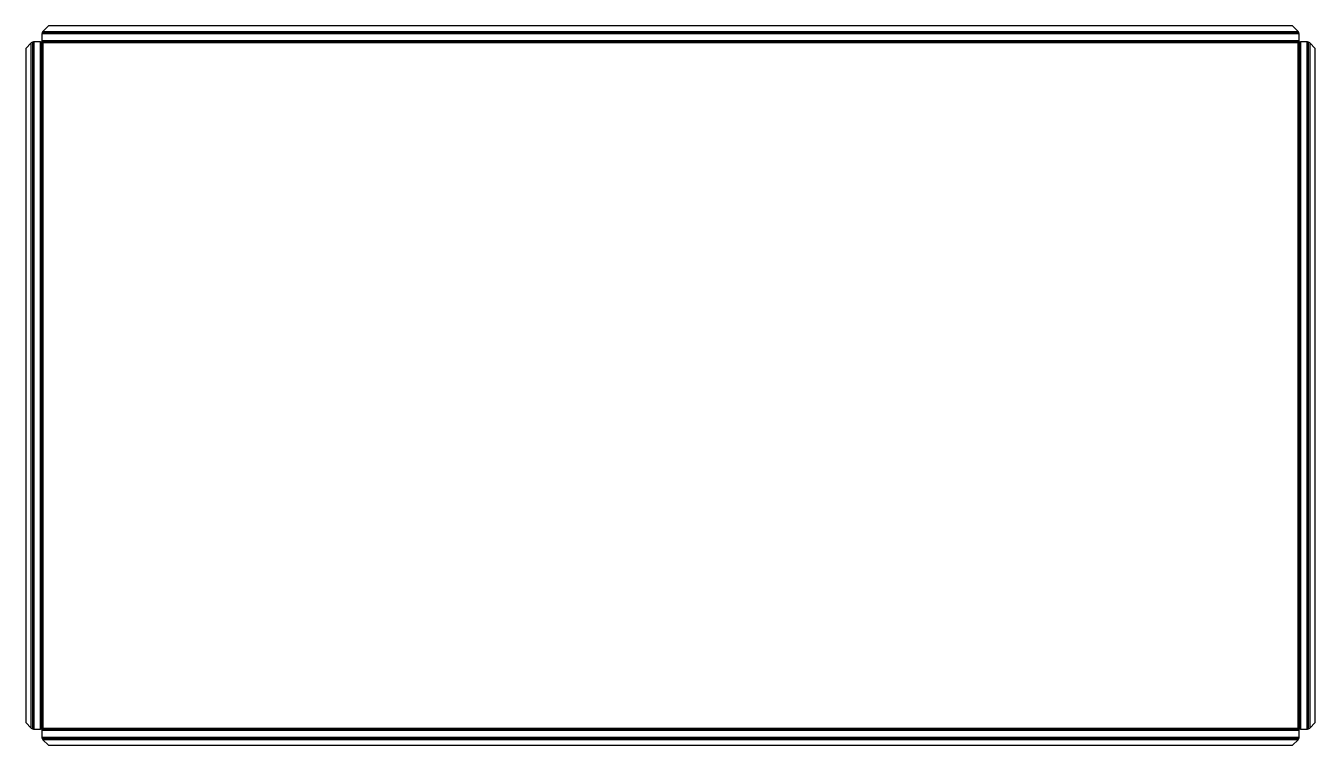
# Model space of a CAD drawing. Header units: millimetres. Extents: x -21 to 1152, y 0 to 654.
import ezdxf

# ---------------------------------------------------------------- set-up
doc = ezdxf.new("R2010")
doc.units = ezdxf.units.MM

msp = doc.modelspace()

# ---------------------------------------------------------------- linework, layer by layer
at = {"layer": 'BEND'}
for p, q in [((1137.6, 647.9), (-5.7, 647.9)), ((-14.5, 639.2), (-14.5, 14.9)), ((-6.2, 639.2), (-6.2, 14.9)), ((1137.6, 639.7), (-5.7, 639.7)), ((1138.1, 14.9), (1138.1, 639.2)), ((1146.3, 14.9), (1146.3, 639.2)), ((-5.7, 14.4), (1137.6, 14.4)), ((-5.7, 6.1), (1137.6, 6.1))]:
    msp.add_line(p, q, dxfattribs=at)
at = {"layer": 'BEND_EXTENT'}
for p, q in [((1137.9, 646.8), (-6, 646.8)), ((-5, 649), (1136.9, 649)), ((-15.6, 15.6), (-15.6, 638.5)), ((-13.3, 639.5), (-13.3, 14.6)), ((-7.3, 14.6), (-7.3, 639.5)), ((-6, 640.8), (1137.9, 640.8)), ((-5.1, 638.5), (-5.1, 15.6)), ((1136.9, 638.5), (-5, 638.5)), ((1136.9, 15.6), (1136.9, 638.5)), ((1139.2, 639.5), (1139.2, 14.6)), ((1145.2, 14.6), (1145.2, 639.5)), ((1147.5, 638.5), (1147.5, 15.6)), ((1137.9, 13.3), (-6, 13.3)), ((-5, 15.5), (1136.9, 15.5)), ((-6, 7.3), (1137.9, 7.3)), ((1136.9, 5), (-5, 5))]:
    msp.add_line(p, q, dxfattribs=at)
at = {"layer": 'OUTER_PROFILES'}
for p, q in [((-6, 646.8), (-6, 640.8)), ((0, 654), (-5, 649)), ((1131.9, 654), (0, 654)), ((1136.9, 649), (1131.9, 654)), ((1137.9, 640.8), (1137.9, 646.8)), ((-15.6, 638.5), (-20.6, 633.5)), ((-20.6, 633.5), (-20.6, 20.6)), ((-7.3, 639.5), (-13.3, 639.5)), ((-5, 638.5), (-5.1, 638.5)), ((1136.9, 638.5), (1136.9, 638.5)), ((1145.2, 639.5), (1139.2, 639.5)), ((1152.5, 633.5), (1147.5, 638.5)), ((1152.5, 20.6), (1152.5, 633.5)), ((-20.6, 20.6), (-15.6, 15.6)), ((-13.3, 14.6), (-7.3, 14.6)), ((-6, 13.3), (-6, 7.3)), ((-5.1, 15.6), (-5, 15.5)), ((1136.9, 15.5), (1136.9, 15.6)), ((1137.9, 7.3), (1137.9, 13.3)), ((1139.2, 14.6), (1145.2, 14.6)), ((1147.5, 15.6), (1152.5, 20.6)), ((-5, 5), (0, 0)), ((0, 0), (1131.9, 0)), ((1131.9, 0), (1136.9, 5))]:
    msp.add_line(p, q, dxfattribs=at)
for points, knots in [([(-5, 649), (-5.5, 648.3), (-5.9, 647.6), (-6, 646.9), (-6, 646.9), (-6, 646.8), (-6, 646.8)], [1.570796, 1.570796, 1.570796, 1.570796, 3.043762, 3.043762, 3.043762, 3.141593, 3.141593, 3.141593, 3.141593]), ([(1137.9, 646.8), (1137.9, 646.8), (1137.9, 646.9), (1137.9, 646.9), (1137.8, 647.6), (1137.3, 648.3), (1136.9, 649)], [-3.141593, -3.141593, -3.141593, -3.141593, -3.043762, -3.043762, -3.043762, -1.570796, -1.570796, -1.570796, -1.570796]), ([(-13.3, 639.5), (-13.4, 639.5), (-13.4, 639.5), (-13.5, 639.4), (-14.2, 639.4), (-14.9, 638.9), (-15.6, 638.5)], [-3.141593, -3.141593, -3.141593, -3.141593, -3.043762, -3.043762, -3.043762, -1.570796, -1.570796, -1.570796, -1.570796]), ([(-5.1, 638.5), (-5.1, 638.5), (-5.2, 638.5), (-5.2, 638.6), (-5.9, 639), (-6.6, 639.5), (-7.3, 639.5)], [1.570796, 1.570796, 1.570796, 1.570796, 1.668627, 1.668627, 1.668627, 3.141593, 3.141593, 3.141593, 3.141593]), ([(-6, 640.8), (-6, 640.1), (-5.6, 639.4), (-5.1, 638.7), (-5.1, 638.6), (-5, 638.6), (-5, 638.5)], [-3.141593, -3.141593, -3.141593, -3.141593, -1.668627, -1.668627, -1.668627, -1.570796, -1.570796, -1.570796, -1.570796]), ([(1136.9, 638.5), (1136.9, 638.6), (1136.9, 638.6), (1137, 638.7), (1137.4, 639.4), (1137.9, 640.1), (1137.9, 640.8)], [1.570796, 1.570796, 1.570796, 1.570796, 1.668627, 1.668627, 1.668627, 3.141593, 3.141593, 3.141593, 3.141593]), ([(1139.2, 639.5), (1138.5, 639.5), (1137.8, 639), (1137.1, 638.6), (1137, 638.5), (1137, 638.5), (1136.9, 638.5)], [-3.141593, -3.141593, -3.141593, -3.141593, -1.668627, -1.668627, -1.668627, -1.570796, -1.570796, -1.570796, -1.570796]), ([(1147.5, 638.5), (1146.7, 638.9), (1146, 639.4), (1145.3, 639.4), (1145.3, 639.5), (1145.2, 639.5), (1145.2, 639.5)], [1.570796, 1.570796, 1.570796, 1.570796, 3.043762, 3.043762, 3.043762, 3.141593, 3.141593, 3.141593, 3.141593]), ([(-15.6, 15.6), (-14.9, 15.1), (-14.2, 14.6), (-13.5, 14.6), (-13.4, 14.6), (-13.4, 14.6), (-13.3, 14.6)], [1.570796, 1.570796, 1.570796, 1.570796, 3.043762, 3.043762, 3.043762, 3.141593, 3.141593, 3.141593, 3.141593]), ([(-7.3, 14.6), (-6.6, 14.6), (-5.9, 15), (-5.2, 15.5), (-5.2, 15.5), (-5.1, 15.6), (-5.1, 15.6)], [-3.141593, -3.141593, -3.141593, -3.141593, -1.668627, -1.668627, -1.668627, -1.570796, -1.570796, -1.570796, -1.570796]), ([(-5, 15.5), (-5, 15.5), (-5.1, 15.4), (-5.1, 15.4), (-5.6, 14.7), (-6, 14), (-6, 13.3)], [1.570796, 1.570796, 1.570796, 1.570796, 1.668627, 1.668627, 1.668627, 3.141593, 3.141593, 3.141593, 3.141593]), ([(1136.9, 15.6), (1137, 15.6), (1137, 15.5), (1137.1, 15.5), (1137.8, 15), (1138.5, 14.6), (1139.2, 14.6)], [1.570796, 1.570796, 1.570796, 1.570796, 1.668627, 1.668627, 1.668627, 3.141593, 3.141593, 3.141593, 3.141593]), ([(1137.9, 13.3), (1137.9, 14), (1137.4, 14.7), (1137, 15.4), (1136.9, 15.4), (1136.9, 15.5), (1136.9, 15.5)], [-3.141593, -3.141593, -3.141593, -3.141593, -1.668627, -1.668627, -1.668627, -1.570796, -1.570796, -1.570796, -1.570796]), ([(1145.2, 14.6), (1145.2, 14.6), (1145.3, 14.6), (1145.3, 14.6), (1146, 14.6), (1146.7, 15.1), (1147.5, 15.6)], [-3.141593, -3.141593, -3.141593, -3.141593, -3.043762, -3.043762, -3.043762, -1.570796, -1.570796, -1.570796, -1.570796]), ([(-6, 7.3), (-6, 7.2), (-6, 7.2), (-6, 7.1), (-5.9, 6.4), (-5.5, 5.7), (-5, 5)], [-3.141593, -3.141593, -3.141593, -3.141593, -3.043762, -3.043762, -3.043762, -1.570796, -1.570796, -1.570796, -1.570796]), ([(1136.9, 5), (1137.3, 5.7), (1137.8, 6.4), (1137.9, 7.1), (1137.9, 7.2), (1137.9, 7.2), (1137.9, 7.3)], [1.570796, 1.570796, 1.570796, 1.570796, 3.043762, 3.043762, 3.043762, 3.141593, 3.141593, 3.141593, 3.141593])]:
    msp.add_open_spline(points, degree=3, knots=knots, dxfattribs=at)

doc.saveas('drawing.dxf')
